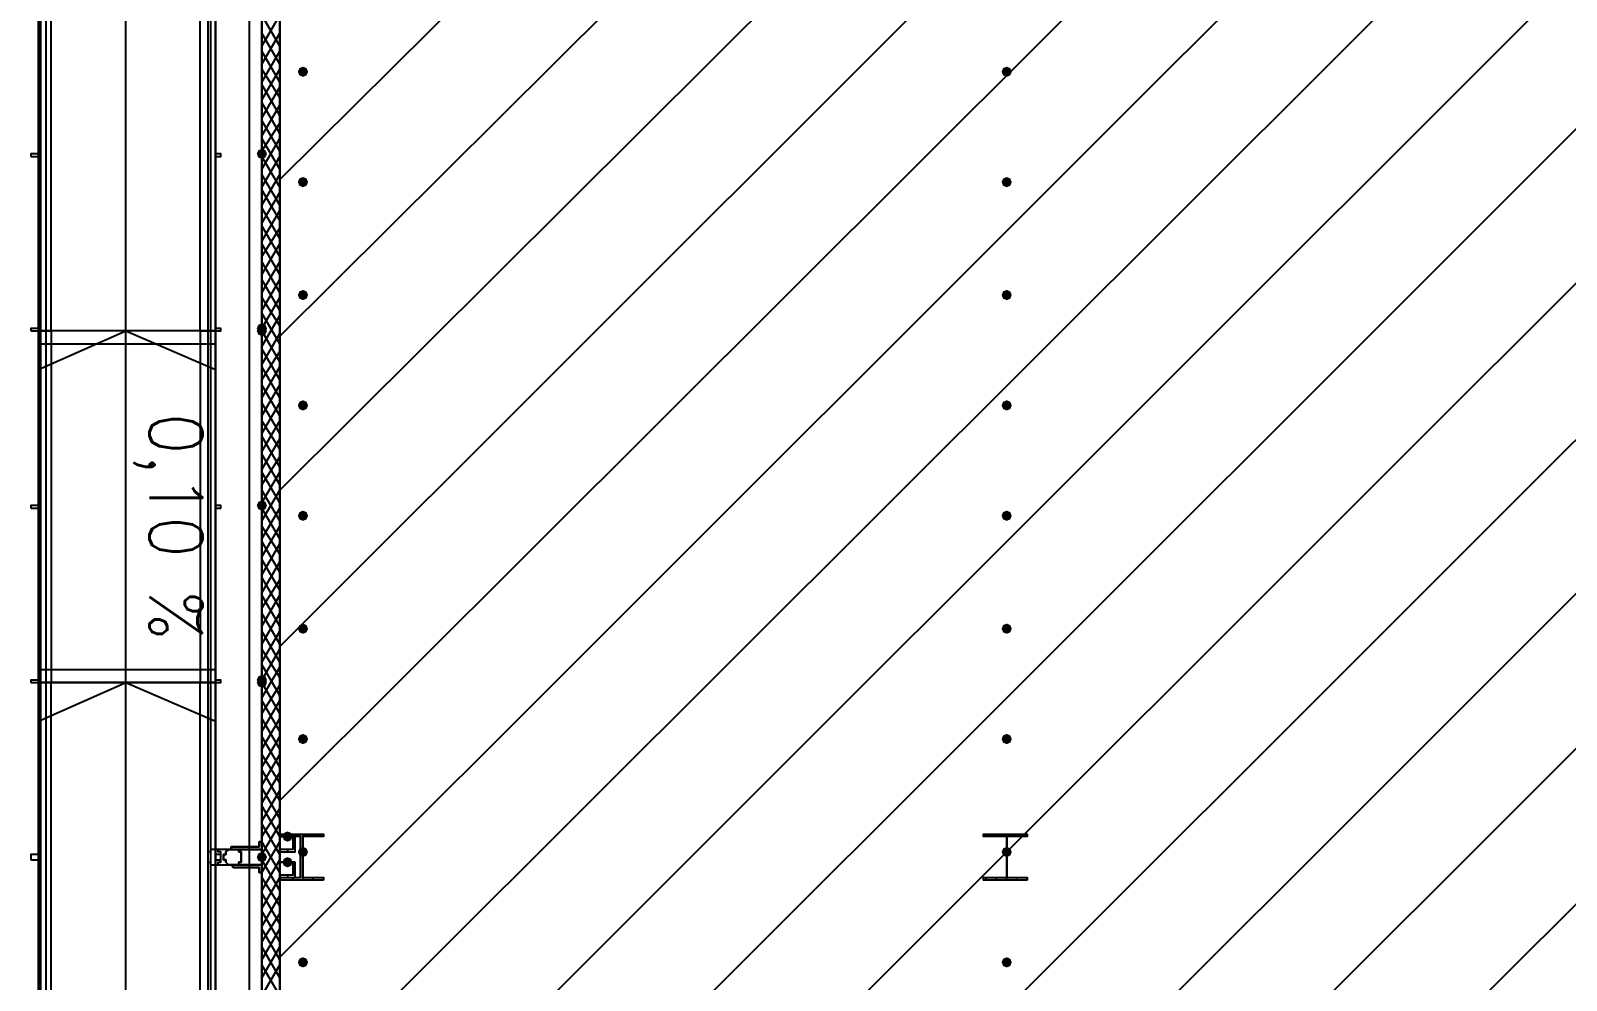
# Model space of a CAD drawing. Header units: millimetres. Extents: x 0 to 420, y 0 to 297.
# Drawn here: x 101.56 to 126.87, y 134.15 to 149.82 of the extents above; entities that cross this region are included whole.
import ezdxf

# ---------------------------------------------------------------- set-up
doc = ezdxf.new("R2010")
doc.units = ezdxf.units.MM
doc.layers.get('0').update_dxf_attribs({"linetype": 'CONTINUOUS'})
doc.styles.get("Standard").update_dxf_attribs({"font": 'STANDARD'})

msp = doc.modelspace()

# ---------------------------------------------------------------- hatches: boundary and pattern name
at = {"true_color": 0x000007}
h = msp.add_hatch(color=0, dxfattribs=at)
h.paths.add_polyline_path([(105.367667, 153.585333), (105.367667, 136.186333)], flags=0)
h.paths.add_polyline_path([(105.367667, 136.186333), (105.367667, 153.585333)], flags=0)
for points in [[(106.129667, 149.140333), (106.104796, 149.080537), (106.045, 149.055667), (105.985204, 149.080537), (105.960333, 149.140333), (105.985204, 149.200129), (106.045, 149.225), (106.104796, 149.200129)], [(117.729, 149.140333), (117.704129, 149.080537), (117.644333, 149.055667), (117.584538, 149.080537), (117.559667, 149.140333), (117.584537, 149.200129), (117.644333, 149.225), (117.704129, 149.200129)], [(106.129667, 147.32), (106.104796, 147.260204), (106.045, 147.235333), (105.985204, 147.260204), (105.960333, 147.32), (105.985204, 147.379796), (106.045, 147.404667), (106.104796, 147.379796)], [(117.729, 147.32), (117.704129, 147.260204), (117.644333, 147.235333), (117.584538, 147.260204), (117.559667, 147.32), (117.584537, 147.379796), (117.644333, 147.404667), (117.704129, 147.379796)], [(106.129667, 145.457333), (106.104796, 145.397537), (106.045, 145.372667), (105.985204, 145.397537), (105.960333, 145.457333), (105.985204, 145.517129), (106.045, 145.542), (106.104796, 145.517129)], [(117.729, 145.457333), (117.704129, 145.397537), (117.644333, 145.372667), (117.584538, 145.397537), (117.559667, 145.457333), (117.584537, 145.517129), (117.644333, 145.542), (117.704129, 145.517129)], [(106.129667, 143.637), (106.104796, 143.577204), (106.045, 143.552333), (105.985204, 143.577204), (105.960333, 143.637), (105.985204, 143.696796), (106.045, 143.721667), (106.104796, 143.696796)], [(117.729, 143.637), (117.704129, 143.577204), (117.644333, 143.552333), (117.584538, 143.577204), (117.559667, 143.637), (117.584537, 143.696796), (117.644333, 143.721667), (117.704129, 143.696796)], [(106.129667, 141.816667), (106.104796, 141.756871), (106.045, 141.732), (105.985204, 141.756871), (105.960333, 141.816667), (105.985204, 141.876462), (106.045, 141.901333), (106.104796, 141.876463)], [(117.729, 141.816667), (117.704129, 141.756871), (117.644333, 141.732), (117.584538, 141.756871), (117.559667, 141.816667), (117.584537, 141.876462), (117.644333, 141.901333), (117.704129, 141.876463)], [(106.129667, 139.954), (106.104796, 139.894204), (106.045, 139.869333), (105.985204, 139.894204), (105.960333, 139.954), (105.985204, 140.013796), (106.045, 140.038667), (106.104796, 140.013796)], [(117.729, 139.954), (117.704129, 139.894204), (117.644333, 139.869333), (117.584538, 139.894204), (117.559667, 139.954), (117.584537, 140.013796), (117.644333, 140.038667), (117.704129, 140.013796)], [(106.129667, 138.133667), (106.104796, 138.073871), (106.045, 138.049), (105.985204, 138.073871), (105.960333, 138.133667), (105.985204, 138.193462), (106.045, 138.218333), (106.104796, 138.193463)], [(117.729, 138.133667), (117.704129, 138.073871), (117.644333, 138.049), (117.584538, 138.073871), (117.559667, 138.133667), (117.584537, 138.193462), (117.644333, 138.218333), (117.704129, 138.193463)], [(105.875667, 136.525), (105.850796, 136.465204), (105.791, 136.440333), (105.731204, 136.465204), (105.706333, 136.525), (105.731204, 136.584796), (105.791, 136.609667), (105.850796, 136.584796)], [(105.875667, 136.101667), (105.850796, 136.041871), (105.791, 136.017), (105.731204, 136.041871), (105.706333, 136.101667), (105.731204, 136.161462), (105.791, 136.186333), (105.850796, 136.161463)], [(106.129667, 136.271), (106.104796, 136.211204), (106.045, 136.186333), (105.985204, 136.211204), (105.960333, 136.271), (105.985204, 136.330796), (106.045, 136.355667), (106.104796, 136.330796)], [(117.729, 136.271), (117.704129, 136.211204), (117.644333, 136.186333), (117.584538, 136.211204), (117.559667, 136.271), (117.584537, 136.330796), (117.644333, 136.355667), (117.704129, 136.330796)], [(106.129667, 134.450667), (106.104796, 134.390871), (106.045, 134.366), (105.985204, 134.390871), (105.960333, 134.450667), (105.985204, 134.510462), (106.045, 134.535333), (106.104796, 134.510463)], [(117.729, 134.450667), (117.704129, 134.390871), (117.644333, 134.366), (117.584538, 134.390871), (117.559667, 134.450667), (117.584537, 134.510462), (117.644333, 134.535333), (117.704129, 134.510463)]]:
    msp.add_hatch(color=0, dxfattribs=at).paths.add_polyline_path(points, flags=0)
at = {"true_color": 0x0000fe}
for points in [[(105.452333, 147.785667), (105.427463, 147.725871), (105.367667, 147.701), (105.307871, 147.725871), (105.283, 147.785667), (105.307871, 147.845462), (105.367667, 147.870333), (105.427462, 147.845463)], [(105.452333, 147.785667), (105.427463, 147.725871), (105.367667, 147.701), (105.307871, 147.725871), (105.283, 147.785667), (105.307871, 147.845462), (105.367667, 147.870333), (105.427462, 147.845463)], [(105.452333, 144.907), (105.427463, 144.847204), (105.367667, 144.822333), (105.307871, 144.847204), (105.283, 144.907), (105.307871, 144.966796), (105.367667, 144.991667), (105.427462, 144.966796)], [(105.452333, 144.864667), (105.427463, 144.804871), (105.367667, 144.78), (105.307871, 144.804871), (105.283, 144.864667), (105.307871, 144.924462), (105.367667, 144.949333), (105.427462, 144.924463)], [(105.452333, 141.986), (105.427463, 141.926204), (105.367667, 141.901333), (105.307871, 141.926204), (105.283, 141.986), (105.307871, 142.045796), (105.367667, 142.070667), (105.427462, 142.045796)], [(105.452333, 141.986), (105.427463, 141.926204), (105.367667, 141.901333), (105.307871, 141.926204), (105.283, 141.986), (105.307871, 142.045796), (105.367667, 142.070667), (105.427462, 142.045796)], [(105.452333, 139.107333), (105.427463, 139.047537), (105.367667, 139.022667), (105.307871, 139.047537), (105.283, 139.107333), (105.307871, 139.167129), (105.367667, 139.192), (105.427462, 139.167129)], [(105.452333, 139.065), (105.427463, 139.005204), (105.367667, 138.980333), (105.307871, 139.005204), (105.283, 139.065), (105.307871, 139.124796), (105.367667, 139.149667), (105.427462, 139.124796)], [(105.452333, 136.186333), (105.427463, 136.126537), (105.367667, 136.101667), (105.307871, 136.126537), (105.283, 136.186333), (105.307871, 136.246129), (105.367667, 136.271), (105.427462, 136.246129)], [(105.452333, 136.186333), (105.427463, 136.126537), (105.367667, 136.101667), (105.307871, 136.126537), (105.283, 136.186333), (105.307871, 136.246129), (105.367667, 136.271), (105.427462, 136.246129)]]:
    msp.add_hatch(color=0, dxfattribs=at).paths.add_polyline_path(points, flags=0)
at = {"true_color": 0x000007}
h = msp.add_hatch(color=0, dxfattribs=at)
h.paths.add_polyline_path([(105.367667, 136.186333), (105.367667, 118.152333)], flags=0)
h.paths.add_polyline_path([(105.367667, 118.152333), (105.367667, 136.186333)], flags=0)

# ---------------------------------------------------------------- linework, layer by layer
at = {"color": 0, "true_color": 0x000007}
for points in [[(105.156, 117.940667), (390.990667, 117.940667), (390.990667, 235.627333), (105.156, 235.627333)], [(101.684667, 144.864667), (101.684667, 139.065), (101.684667, 124.587), (101.811667, 124.587), (101.811667, 139.065), (101.811667, 144.864667), (101.811667, 159.342667), (101.684667, 159.342667)], [(101.684667, 144.864667), (101.684667, 139.065), (101.684667, 124.587), (101.727, 124.587), (101.727, 139.065), (101.727, 144.864667), (101.727, 159.342667), (101.684667, 159.342667)], [(104.478667, 144.864667), (104.478667, 139.065), (104.478667, 124.587), (104.605667, 124.587), (104.605667, 139.065), (104.605667, 144.864667), (104.605667, 159.342667), (104.478667, 159.342667)], [(104.521, 144.864667), (104.521, 139.065), (104.521, 124.587), (104.605667, 124.587), (104.605667, 139.065), (104.605667, 144.864667), (104.605667, 159.342667), (104.521, 159.342667)], [(105.367667, 153.585333), (105.367667, 136.186333)], [(105.367667, 136.186333), (105.367667, 153.585333)], [(105.367667, 136.186333), (105.367667, 153.585333)], [(105.367667, 136.186333), (105.367667, 153.585333)], [(105.664, 124.502333), (122.174, 124.502333), (122.174, 118.448667), (134.874, 118.448667), (134.874, 152.908), (105.664, 152.908), (105.664, 136.567333)], [(101.557667, 147.743333), (101.684667, 147.743333), (101.684667, 147.785667), (101.557667, 147.785667)], [(104.605667, 147.743333), (104.690333, 147.743333), (104.690333, 147.785667), (104.605667, 147.785667)], [(101.557667, 144.864667), (101.684667, 144.864667), (101.684667, 144.907), (101.557667, 144.907)], [(104.605667, 144.864667), (104.690333, 144.864667), (104.690333, 144.907), (104.605667, 144.907)], [(101.557667, 141.943667), (101.684667, 141.943667), (101.684667, 141.986), (101.557667, 141.986)], [(104.605667, 141.943667), (104.690333, 141.943667), (104.690333, 141.986), (104.605667, 141.986)], [(101.557667, 139.065), (101.684667, 139.065), (101.684667, 139.107333), (101.557667, 139.107333)], [(101.811667, 139.065), (101.684667, 139.065), (101.684667, 124.587), (101.896333, 124.587), (101.896333, 139.065)], [(104.478667, 139.065), (104.605667, 139.065), (104.605667, 124.587), (104.351667, 124.587), (104.351667, 139.065)], [(104.605667, 139.065), (104.690333, 139.065), (104.690333, 139.107333), (104.605667, 139.107333)], [(105.367667, 136.440333), (105.325333, 136.440333), (105.325333, 136.355667), (104.902, 136.355667), (104.859667, 136.355667), (104.859667, 136.313333), (104.817333, 136.313333), (104.775, 136.271), (104.775, 136.228667), (104.732667, 136.228667), (104.732667, 136.186333), (104.732667, 136.144), (104.775, 136.144), (104.775, 136.101667), (104.817333, 136.059333), (104.859667, 136.059333), (104.902, 136.017), (105.325333, 136.017), (105.325333, 135.932333), (105.367667, 135.932333), (105.367667, 136.059333), (104.902, 136.059333), (104.859667, 136.059333), (104.817333, 136.059333), (104.775, 136.101667), (104.775, 136.144), (104.732667, 136.144), (104.732667, 136.186333), (104.732667, 136.228667), (104.775, 136.228667), (104.775, 136.271), (104.817333, 136.313333), (104.859667, 136.313333), (104.902, 136.313333), (105.367667, 136.313333), (105.367667, 136.440333), (105.325333, 136.440333), (105.325333, 136.355667), (104.902, 136.355667), (104.859667, 136.355667), (104.859667, 136.313333), (104.817333, 136.313333), (104.775, 136.271), (104.775, 136.228667), (104.732667, 136.228667), (104.732667, 136.186333), (104.732667, 136.144), (104.775, 136.144), (104.775, 136.101667), (104.817333, 136.059333), (104.859667, 136.059333), (104.902, 136.017), (105.325333, 136.017), (105.325333, 135.932333), (105.367667, 135.932333), (105.367667, 136.059333), (104.902, 136.059333), (104.859667, 136.059333), (104.817333, 136.059333), (104.775, 136.101667), (104.775, 136.144), (104.732667, 136.144), (104.732667, 136.186333), (104.732667, 136.228667), (104.775, 136.228667), (104.775, 136.271), (104.817333, 136.313333), (104.859667, 136.313333), (104.902, 136.313333), (105.367667, 136.313333), (105.367667, 136.440333), (105.367667, 136.313333), (104.902, 136.313333), (104.859667, 136.313333), (104.817333, 136.313333), (104.775, 136.271), (104.775, 136.228667), (104.732667, 136.228667), (104.732667, 136.186333), (104.732667, 136.144), (104.775, 136.144), (104.775, 136.101667), (104.817333, 136.059333), (104.859667, 136.059333), (104.902, 136.059333), (105.367667, 136.059333), (105.367667, 135.932333), (105.325333, 135.932333), (105.325333, 136.017), (104.902, 136.017), (104.859667, 136.059333), (104.817333, 136.059333), (104.775, 136.101667), (104.775, 136.144), (104.732667, 136.144), (104.732667, 136.186333), (104.732667, 136.228667), (104.775, 136.228667), (104.775, 136.271), (104.817333, 136.313333), (104.859667, 136.313333), (104.859667, 136.355667), (104.902, 136.355667), (105.325333, 136.355667), (105.325333, 136.440333)], [(106.383667, 135.805333), (105.664, 135.805333), (105.664, 135.847667), (106.002667, 135.847667), (106.002667, 136.525), (105.664, 136.525), (105.664, 136.567333), (106.383667, 136.567333), (106.383667, 136.525), (106.045, 136.525), (106.045, 135.847667), (106.383667, 135.847667)], [(105.918, 136.525), (105.664, 136.525), (105.664, 136.271), (105.918, 136.271)], [(105.875667, 136.525), (105.875667, 136.313333), (105.664, 136.313333), (105.664, 136.525)], [(117.983, 135.805333), (117.263333, 135.805333), (117.263333, 135.847667), (117.644333, 135.847667), (117.644333, 136.525), (117.263333, 136.525), (117.263333, 136.567333), (117.983, 136.567333), (117.983, 136.525), (117.644333, 136.525), (117.644333, 135.847667), (117.983, 135.847667)], [(101.557667, 136.144), (101.684667, 136.144), (101.684667, 136.228667), (101.557667, 136.228667)], [(104.605667, 136.313333), (104.563333, 136.313333), (104.521, 136.313333), (104.521, 136.271), (104.478667, 136.271), (104.478667, 136.228667), (104.478667, 136.186333), (104.478667, 136.144), (104.478667, 136.101667), (104.521, 136.101667), (104.521, 136.059333), (104.563333, 136.059333), (104.605667, 136.059333), (104.648, 136.059333), (104.648, 136.101667), (104.690333, 136.101667), (104.690333, 136.144), (104.690333, 136.186333), (104.690333, 136.228667), (104.690333, 136.271), (104.648, 136.271), (104.648, 136.313333)], [(104.605667, 136.144), (104.690333, 136.144), (104.690333, 136.228667), (104.605667, 136.228667)], [(104.902, 136.313333), (104.944333, 136.313333), (104.986667, 136.313333), (104.986667, 136.271), (105.029, 136.271), (105.029, 136.228667), (105.029, 136.186333), (105.029, 136.144), (105.029, 136.101667), (104.986667, 136.101667), (104.986667, 136.059333), (104.944333, 136.059333), (104.902, 136.059333), (104.859667, 136.059333), (104.817333, 136.059333), (104.775, 136.101667), (104.775, 136.144), (104.732667, 136.144), (104.732667, 136.186333), (104.732667, 136.228667), (104.775, 136.228667), (104.775, 136.271), (104.817333, 136.313333), (104.859667, 136.313333), (104.902, 136.313333), (104.859667, 136.313333), (104.817333, 136.313333), (104.775, 136.271), (104.775, 136.228667), (104.732667, 136.228667), (104.732667, 136.186333), (104.732667, 136.144), (104.775, 136.144), (104.775, 136.101667), (104.817333, 136.059333), (104.859667, 136.059333), (104.902, 136.059333), (104.944333, 136.059333), (104.986667, 136.059333), (104.986667, 136.101667), (105.029, 136.101667), (105.029, 136.144), (105.029, 136.186333), (105.029, 136.228667), (105.029, 136.271), (104.986667, 136.271), (104.986667, 136.313333), (104.944333, 136.313333)], [(104.902, 136.059333), (104.944333, 136.059333), (104.986667, 136.059333), (104.986667, 136.101667), (105.029, 136.101667), (105.029, 136.144), (105.029, 136.186333), (105.029, 136.228667), (105.029, 136.271), (104.986667, 136.271), (104.986667, 136.313333), (104.944333, 136.313333), (104.902, 136.313333), (104.859667, 136.313333), (104.817333, 136.313333), (104.775, 136.271), (104.775, 136.228667), (104.732667, 136.228667), (104.732667, 136.186333), (104.732667, 136.144), (104.775, 136.144), (104.775, 136.101667), (104.817333, 136.059333), (104.859667, 136.059333)], [(105.367667, 136.186333), (105.367667, 118.152333)], [(105.367667, 118.152333), (105.367667, 136.186333)], [(105.367667, 136.186333), (105.367667, 118.152333)], [(105.367667, 136.186333), (105.367667, 118.152333)], [(105.918, 136.101667), (105.664, 136.101667), (105.664, 135.847667), (105.918, 135.847667)], [(105.875667, 136.101667), (105.875667, 135.89), (105.664, 135.89), (105.664, 136.101667)]]:
    msp.add_lwpolyline(points, close=True, dxfattribs=at)
for points in [[(105.367667, 173.439667), (105.367667, 118.448667)], [(101.684667, 124.587), (101.684667, 159.385), (104.605667, 159.385), (104.605667, 124.587)], [(101.684667, 144.864667), (101.684667, 159.385)], [(101.811667, 144.864667), (101.811667, 159.342667), (101.684667, 159.342667), (101.684667, 144.864667)], [(101.896333, 144.864667), (101.896333, 159.385)], [(103.124, 124.587), (103.124, 159.385)], [(104.351667, 144.864667), (104.351667, 159.385)], [(104.605667, 144.864667), (104.605667, 159.342667), (104.478667, 159.342667), (104.478667, 144.864667)], [(104.605667, 144.864667), (104.605667, 159.385)], [(105.367667, 136.186333), (105.367667, 153.585333), (105.367667, 136.186333), (105.367667, 153.585333)], [(105.664, 124.502333), (105.664, 152.908)], [(105.367667, 149.563667), (105.664, 150.071667)], [(105.664, 149.563667), (105.367667, 150.071667)], [(105.367667, 149.267333), (105.664, 149.775333)], [(105.664, 149.267333), (105.367667, 149.775333)], [(105.367667, 148.971), (105.664, 149.479)], [(105.664, 148.971), (105.367667, 149.479)], [(105.367667, 148.674667), (105.664, 149.182667)], [(105.664, 148.717), (105.367667, 149.182667)], [(105.664, 148.420667), (105.367667, 148.928667)], [(105.367667, 148.378333), (105.664, 148.886333)], [(105.664, 148.124333), (105.367667, 148.632333)], [(105.367667, 148.082), (105.664, 148.59)], [(105.664, 147.828), (105.367667, 148.336)], [(105.367667, 147.828), (105.664, 148.293667)], [(105.367667, 147.531667), (105.664, 148.039667)], [(105.664, 147.531667), (105.367667, 148.039667)], [(105.367667, 147.235333), (105.664, 147.743333)], [(105.664, 147.235333), (105.367667, 147.743333)], [(105.367667, 146.939), (105.664, 147.447)], [(105.664, 146.939), (105.367667, 147.447)], [(105.664, 146.685), (105.367667, 147.193)], [(105.367667, 146.642667), (105.664, 147.150667)], [(105.664, 146.388667), (105.367667, 146.896667)], [(105.367667, 146.346333), (105.664, 146.854333)], [(105.664, 146.092333), (105.367667, 146.600333)], [(105.367667, 146.092333), (105.664, 146.558)], [(105.367667, 145.796), (105.664, 146.304)], [(105.664, 145.796), (105.367667, 146.304)], [(105.367667, 145.499667), (105.664, 146.007667)], [(105.664, 145.499667), (105.367667, 146.007667)], [(105.367667, 145.203333), (105.664, 145.711333)], [(105.664, 145.203333), (105.367667, 145.711333)], [(105.367667, 144.907), (105.664, 145.415)], [(105.664, 144.949333), (105.367667, 145.415)], [(105.664, 144.653), (105.367667, 145.161)], [(105.367667, 144.610667), (105.664, 145.118667)], [(101.684667, 144.864667), (101.684667, 139.065)], [(104.605667, 144.864667), (101.684667, 144.864667)], [(101.684667, 144.229667), (103.124, 144.864667), (104.605667, 144.229667)], [(101.684667, 141.986), (101.684667, 144.864667), (101.811667, 144.864667)], [(101.896333, 144.864667), (101.684667, 144.864667)], [(103.124, 144.864667), (101.684667, 144.864667), (101.684667, 144.78)], [(101.684667, 144.78), (101.684667, 144.653), (103.124, 144.653)], [(101.811667, 139.065), (101.811667, 144.864667)], [(101.811667, 144.864667), (101.896333, 144.864667), (101.896333, 141.986)], [(103.124, 144.653), (104.605667, 144.653), (104.605667, 144.864667), (103.124, 144.864667)], [(104.478667, 144.864667), (104.351667, 144.864667), (104.351667, 141.986)], [(104.351667, 144.864667), (104.605667, 144.864667)], [(104.478667, 144.864667), (104.478667, 139.065)], [(104.605667, 141.986), (104.605667, 144.864667), (104.478667, 144.864667)], [(104.605667, 139.065), (104.605667, 144.864667)], [(105.664, 144.356667), (105.367667, 144.864667)], [(105.367667, 144.314333), (105.664, 144.822333)], [(105.664, 144.060333), (105.367667, 144.568333)], [(105.367667, 144.060333), (105.664, 144.526)], [(105.367667, 143.764), (105.664, 144.272)], [(105.664, 143.764), (105.367667, 144.272)], [(105.367667, 143.467667), (105.664, 143.975667)], [(105.664, 143.467667), (105.367667, 143.975667)], [(105.367667, 143.171333), (105.664, 143.679333)], [(105.664, 143.171333), (105.367667, 143.679333)], [(105.367667, 142.875), (105.664, 143.383)], [(105.664, 142.917333), (105.367667, 143.383)], [(105.664, 142.621), (105.367667, 143.129)], [(105.367667, 142.578667), (105.664, 143.086667)], [(105.664, 142.324667), (105.367667, 142.832667)], [(105.367667, 142.324667), (105.664, 142.790333)], [(105.367667, 142.028333), (105.664, 142.536333)], [(105.664, 142.028333), (105.367667, 142.536333)], [(105.367667, 141.732), (105.664, 142.24)], [(105.664, 141.732), (105.367667, 142.24)], [(101.896333, 141.986), (101.896333, 139.065), (101.684667, 139.065), (101.684667, 141.986)], [(104.351667, 141.986), (104.351667, 139.065), (104.605667, 139.065), (104.605667, 141.986)], [(105.367667, 141.435667), (105.664, 141.943667)], [(105.664, 141.435667), (105.367667, 141.943667)], [(105.367667, 141.139333), (105.664, 141.647333)], [(105.664, 141.181667), (105.367667, 141.647333)], [(105.664, 140.885333), (105.367667, 141.393333)], [(105.367667, 140.843), (105.664, 141.351)], [(105.664, 140.589), (105.367667, 141.097)], [(105.367667, 140.546667), (105.664, 141.054667)], [(105.664, 140.292667), (105.367667, 140.800667)], [(105.367667, 140.292667), (105.664, 140.758333)], [(105.367667, 139.996333), (105.664, 140.504333)], [(105.664, 139.996333), (105.367667, 140.504333)], [(105.367667, 139.7), (105.664, 140.208)], [(105.664, 139.7), (105.367667, 140.208)], [(105.367667, 139.403667), (105.664, 139.911667)], [(105.664, 139.403667), (105.367667, 139.911667)], [(105.367667, 139.107333), (105.664, 139.615333)], [(105.664, 139.149667), (105.367667, 139.615333)], [(103.124, 139.276667), (101.684667, 139.276667), (101.684667, 139.192)], [(103.124, 139.065), (104.605667, 139.065), (104.605667, 139.276667), (103.124, 139.276667)], [(105.664, 138.853333), (105.367667, 139.361333)], [(105.367667, 138.811), (105.664, 139.319)], [(101.684667, 139.192), (101.684667, 139.065), (103.124, 139.065)], [(104.605667, 139.065), (101.684667, 139.065)], [(101.684667, 138.43), (103.124, 139.065), (104.605667, 138.43)], [(105.664, 138.557), (105.367667, 139.065)], [(105.367667, 138.557), (105.664, 139.022667)], [(105.367667, 138.260667), (105.664, 138.768667)], [(105.664, 138.260667), (105.367667, 138.768667)], [(105.367667, 137.964333), (105.664, 138.472333)], [(105.664, 137.964333), (105.367667, 138.472333)], [(105.367667, 137.668), (105.664, 138.176)], [(105.664, 137.668), (105.367667, 138.176)], [(105.367667, 137.371667), (105.664, 137.879667)], [(105.664, 137.414), (105.367667, 137.879667)], [(105.664, 137.117667), (105.367667, 137.625667)], [(105.367667, 137.075333), (105.664, 137.583333)], [(105.664, 136.821333), (105.367667, 137.329333)], [(105.367667, 136.779), (105.664, 137.287)], [(105.664, 136.525), (105.367667, 137.033)], [(105.367667, 136.525), (105.664, 136.990667)], [(105.367667, 136.228667), (105.664, 136.736667)], [(105.664, 136.228667), (105.367667, 136.736667)], [(105.367667, 135.932333), (105.664, 136.440333)], [(105.664, 135.932333), (105.367667, 136.440333)], [(105.664, 136.525), (105.664, 136.567333)], [(105.875667, 136.525), (105.875667, 136.567333)], [(106.045, 135.805333), (106.045, 136.567333)], [(106.214333, 136.525), (106.214333, 136.567333)], [(106.383667, 136.525), (106.383667, 136.567333)], [(117.305667, 136.525), (117.305667, 136.567333)], [(117.475, 136.525), (117.475, 136.567333)], [(117.644333, 135.805333), (117.644333, 136.567333)], [(117.813667, 136.525), (117.813667, 136.567333)], [(117.983, 136.525), (117.983, 136.567333)], [(104.902, 136.313333), (104.605667, 136.313333)], [(105.367667, 118.152333), (105.367667, 136.186333), (105.367667, 118.152333), (105.367667, 136.186333)], [(105.791, 136.313333), (105.791, 136.271)], [(104.605667, 136.059333), (104.902, 136.059333)], [(105.367667, 135.636), (105.664, 136.144)], [(105.664, 135.636), (105.367667, 136.144)], [(105.367667, 135.339667), (105.664, 135.847667)], [(105.664, 135.382), (105.367667, 135.847667)], [(105.664, 135.805333), (105.664, 135.847667)], [(105.791, 135.89), (105.791, 135.847667)], [(105.875667, 135.805333), (105.875667, 135.847667)], [(106.214333, 135.805333), (106.214333, 135.847667)], [(106.383667, 135.805333), (106.383667, 135.847667)], [(117.305667, 135.805333), (117.305667, 135.847667)], [(117.475, 135.805333), (117.475, 135.847667)], [(117.813667, 135.805333), (117.813667, 135.847667)], [(117.983, 135.805333), (117.983, 135.847667)], [(105.664, 135.085667), (105.367667, 135.593667)], [(105.367667, 135.043333), (105.664, 135.551333)], [(105.664, 134.789333), (105.367667, 135.297333)], [(105.367667, 134.789333), (105.664, 135.255)], [(105.367667, 134.493), (105.664, 135.001)], [(105.664, 134.493), (105.367667, 135.001)], [(105.367667, 134.196667), (105.664, 134.704667)], [(105.664, 134.196667), (105.367667, 134.704667)], [(105.367667, 133.900333), (105.664, 134.408333)], [(105.664, 133.900333), (105.367667, 134.408333)]]:
    msp.add_lwpolyline(points, dxfattribs=at)
at = {"color": 0, "true_color": 0x000001}
for points in [[(105.664001, 139.657666), (130.386668, 164.380333)], [(105.664001, 137.117666), (132.969001, 164.380333)], [(105.664001, 134.535333), (135.509001, 164.380333)], [(105.664001, 131.995333), (138.091334, 164.380333)], [(105.664001, 129.412999), (140.631334, 164.380333)], [(105.664001, 126.830666), (143.213668, 164.380333)], [(105.664001, 124.290666), (145.753668, 164.380333)], [(105.664001, 121.708333), (148.336001, 164.380333)], [(105.664001, 119.168333), (150.876001, 164.380333)], [(107.484335, 118.448666), (153.458334, 164.380333)], [(110.066668, 118.448666), (155.998334, 164.380333)], [(105.664001, 147.362333), (111.252001, 152.907999)], [(105.664001, 144.779999), (113.834335, 152.907999)], [(105.664001, 142.239999), (116.374335, 152.907999)]]:
    msp.add_lwpolyline(points, dxfattribs=at)
at = {"color": 0, "true_color": 0x000012}
for points in [[(101.811667, 124.587), (101.811667, 139.065), (101.684667, 139.065), (101.684667, 124.587), (101.684667, 123.571), (101.811667, 123.571)], [(104.605667, 124.587), (104.605667, 139.065), (104.478667, 139.065), (104.478667, 124.587), (104.478667, 123.571), (104.605667, 123.571)]]:
    msp.add_lwpolyline(points, close=True, dxfattribs=at)

# ---------------------------------------------------------------- texts
at = {"color": 0, "true_color": 0x000007, "insert": (103.251002, 143.51), "char_height": 0.872032, "width": 3.60924363, "attachment_point": 7, "rotation": 270}
msp.add_mtext('0,10 %', dxfattribs=at)

doc.saveas('drawing.dxf')
